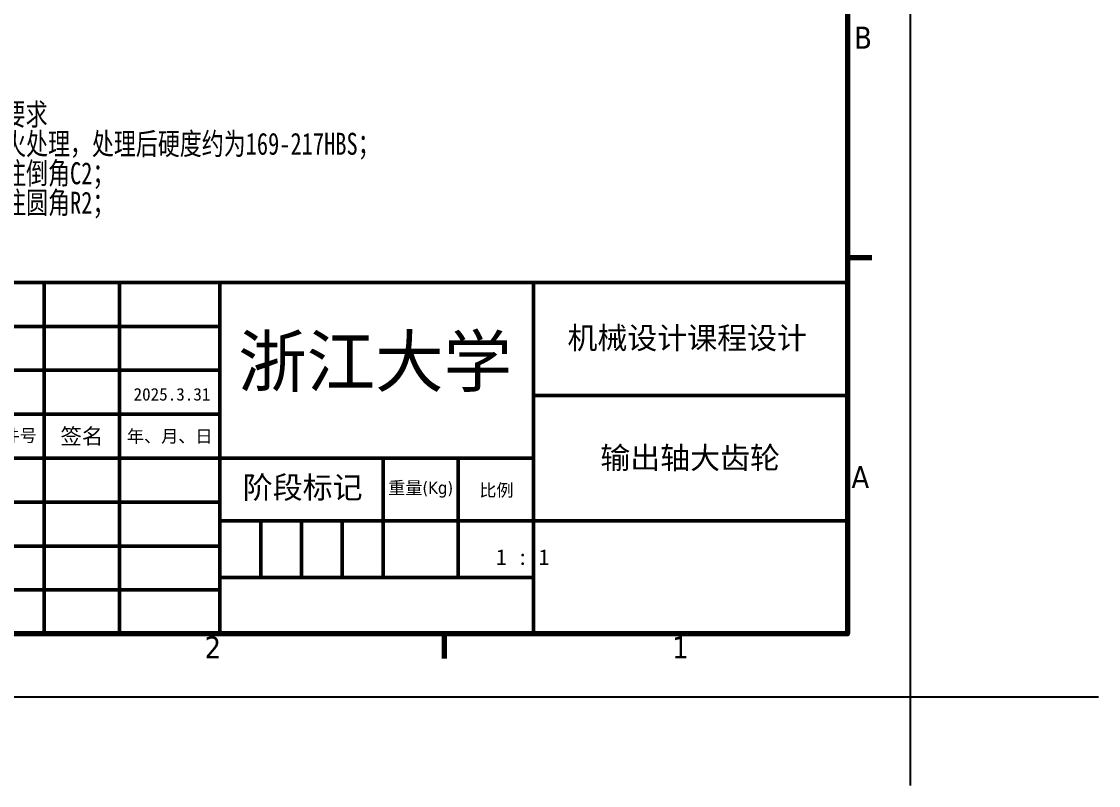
# Model space of a CAD drawing. Header units: millimetres. Extents: x -60 to 637, y -40 to 471.
# Drawn here: x 452.4 to 624, y -14.1 to 107.6 of the extents above; entities that cross this region are included whole.
import ezdxf
from ezdxf.enums import TextEntityAlignment as Align

# ---------------------------------------------------------------- set-up
doc = ezdxf.new("R2018")
doc.units = ezdxf.units.MM
for name, color, linetype, lineweight in [('图框 (ISO)', 7, 'Continuous', 70), ('标题 (ISO)', 7, 'Continuous', 50), ('符号 (ISO)', 7, 'Continuous', 25)]:
    doc.layers.add(name, color=color, linetype=linetype, lineweight=lineweight)
doc.styles.add('技术要求文本', font='hyswlongfangsong.ttf')
doc.styles.add('文本样式38', font='tahoma.ttf')
doc.styles.add('文本样式53', font='SimSun.ttf')
doc.styles.add('文本样式54', font='SimSun.ttf')
doc.styles.add('注释文本 (ISO)', font='tahoma.ttf')

# ---------------------------------------------------------------- blocks, each defined once
blk = doc.blocks.new('图框 默认图框')
for p, q in [((594, 441.15), (594, -14.14)), ((-19.87, 0), (624.03, 0))]:
    blk.add_line(p, q)
at = {"layer": '图框 (ISO)'}
for p, q in [((584, 70), (587.9, 70)), ((519.75, 10), (519.75, 6.1))]:
    blk.add_line(p, q, dxfattribs=at)
at = {"layer": '图框 (ISO)', "flags": 128}
blk.add_lwpolyline([(10, 10), (10, 410), (584, 410), (584, 10), (10, 10)], dxfattribs=at)
at = {"layer": '图框 (ISO)', "char_height": 3.5, "attachment_point": 7, "style": '注释文本 (ISO)'}
for s, insert in [('B', (585.08, 103.25)), ('A', (584.66, 33.25)), ('2', (481.56, 6.1)), ('1', (556.09, 6.1))]:
    blk.add_mtext(s, dxfattribs=dict(at, insert=insert))
blk = doc.blocks.new('标题栏 GB1')
at = {"layer": '标题 (ISO)'}
for p, q in [((198.81, 93.23), (378.81, 93.23)), ((250.81, 65.23), (250.81, 93.23)), ((262.81, 65.23), (262.81, 93.23)), ((278.81, 93.23), (278.81, 37.23)), ((328.81, 93.23), (328.81, 37.23)), ((378.81, 93.23), (378.81, 37.23)), ((198.81, 86.23), (278.81, 86.23)), ((198.81, 79.23), (278.81, 79.23)), ((328.81, 75.23), (378.81, 75.23)), ((198.81, 72.23), (278.81, 72.23)), ((198.81, 65.23), (278.81, 65.23)), ((250.81, 37.23), (250.81, 65.23)), ((262.81, 37.23), (262.81, 65.23)), ((278.81, 65.23), (328.81, 65.23)), ((304.81, 65.23), (304.81, 46.23)), ((316.81, 65.23), (316.81, 46.23)), ((198.81, 58.23), (278.81, 58.23)), ((328.81, 55.23), (278.81, 55.23)), ((285.31, 55.23), (285.31, 46.23)), ((291.81, 55.23), (291.81, 46.23)), ((298.31, 55.23), (298.31, 46.23)), ((328.81, 55.23), (378.81, 55.23)), ((198.81, 51.23), (278.81, 51.23)), ((278.81, 46.23), (328.81, 46.23)), ((198.81, 44.23), (278.81, 44.23)), ((378.81, 37.23), (198.81, 37.23))]:
    blk.add_line(p, q, dxfattribs=at)
for s, height, style, p in [('2025.3.31', 2, '文本样式53', (271.17, 75.41)), ('签名', 2.5, '文本样式54', (256.81, 68.72)), ('年、月、日', 2, '文本样式53', (270.81, 68.73))]:
    blk.add_text(s, height=height, dxfattribs=dict(at, style=style)).set_placement(p, align=Align.MIDDLE_CENTER)
at = {"layer": '标题 (ISO)', "attachment_point": 5, "style": '注释文本 (ISO)'}
for s, insert, char_height in [('{\\fSimSun|b0|i0|c134|p2;浙江大学}', (303.55, 80.21), 8), ('{\\fSimSun|b0|i0|c134|p2;机械设计课程设计}', (353.29, 84.19), 3.5), ('\\fSimSun|b0|i0;{\\H2.0000;更改文件号}', (242.81, 68.73), 2), ('{\\fSimSun|b0|i0|c134|p2;输出轴大齿轮}', (353.76, 65.1), 3.5), ('{\\fSimSun|b0|i0|c134|p2;阶段标记}', (292, 60.37), 3.5), ('\\fTahoma|b0|i0;{\\H2.0000;重量(Kg)}', (310.81, 60.23), 2), ('{\\fSimSun|b0|i0|c134|p2;\\H1x;比例}', (322.88, 60.02), 2)]:
    blk.add_mtext(s, dxfattribs=dict(at, insert=insert, char_height=char_height))
at = {"layer": '标题 (ISO)'}
for tag, height, style, p in [('作者', 2.5, '文本样式54', (216.81, 61.73)), ('创建日期', 2, '文本样式38', (230.81, 61.73))]:
    blk.add_attdef(tag, text='', height=height, dxfattribs=dict(at, style=style)).set_placement(p, align=Align.MIDDLE_CENTER)

msp = doc.modelspace()

# ---------------------------------------------------------------- block references
msp.add_blockref('图框 默认图框', (0, 0))
ref = msp.add_blockref('标题栏 GB1', (205.1873, -27.2252))
lines = msp.add_mtext('1 : 1', dxfattribs={"layer": '标题 (ISO)', "insert": (528, 23.5), "char_height": 2.5, "attachment_point": 1})
ref.add_attrib('初始视图比例', '', (528, 23.5), dxfattribs={"flags": 104}).embed_mtext(lines)

# ---------------------------------------------------------------- texts
at = {"layer": '符号 (ISO)', "insert": (442.5322, 94.5395), "char_height": 3.5, "width": 71.813464, "attachment_point": 1, "line_spacing_factor": 0.804231, "style": '技术要求文本'}
msp.add_mtext('技术要求\\P1.正火处理，处理后硬度约为169-217HBS；\\P2.未注倒角C2；\\P3.未注圆角R2；', dxfattribs=at)

doc.saveas('drawing.dxf')
